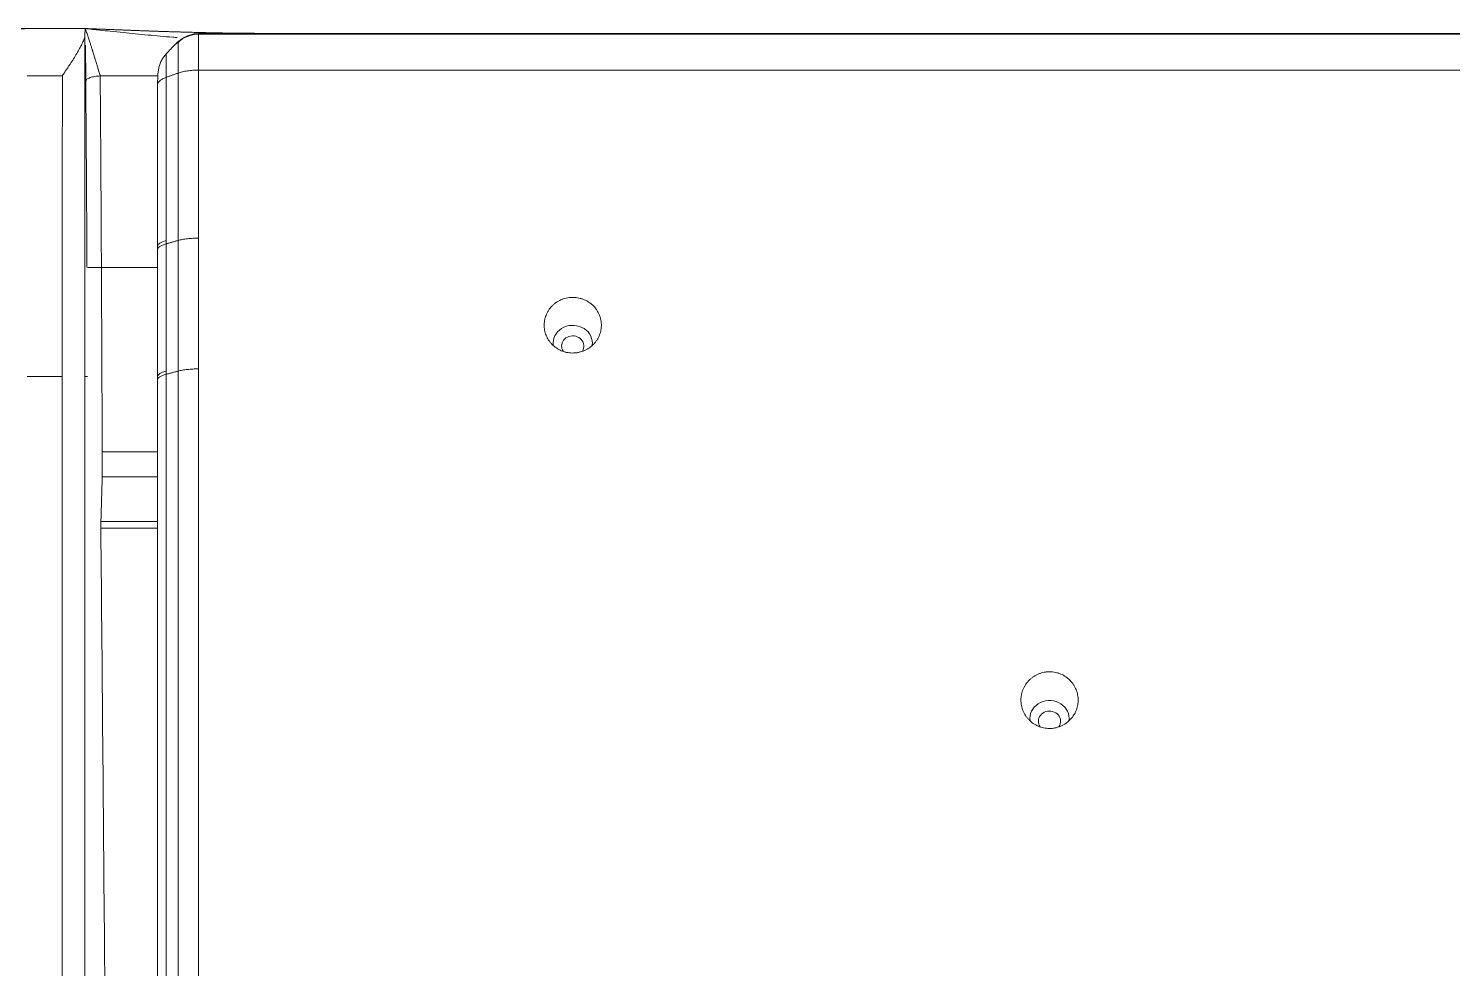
# Model space of a CAD drawing. Header units: inches. Extents: x 3778 to 56227, y -16914 to 35091.
# Drawn here: x 46683.88 to 46733.37, y -10582.26 to -10549.59 of the extents above; entities that cross this region are included whole.
import ezdxf

# ---------------------------------------------------------------- set-up
doc = ezdxf.new("R2010")
doc.units = ezdxf.units.IN
doc.header["$LTSCALE"] = 100
doc.header["$MEASUREMENT"] = 0
doc.layers.add('2-con', color=2, linetype='Continuous')
doc.layers.add('mark-B', color=2, linetype='Continuous', lineweight=20)

# ---------------------------------------------------------------- blocks, each defined once
blk = doc.blocks.new('무풍1way 일반')
at = {"layer": 'mark-B'}
for p, q in [((440.671, -483.278), (442.649, -483.278)), ((440.671, -483.278), (442.649, -483.278)), ((440.674, -483.05), (442.652, -483.05)), ((440.674, -483.05), (442.652, -483.05)), ((440.669, -484.828), (442.606, -484.828)), ((440.669, -484.828), (442.606, -484.828)), ((440.667, -485.705), (442.603, -485.705)), ((440.667, -485.705), (442.603, -485.705)), ((443.207, -488.316), (443.117, -488.317)), ((442.633, -492.112), (440.679, -492.112)), ((442.633, -492.112), (440.679, -492.112)), ((440.668, -498.766), (442.674, -498.766)), ((440.668, -498.766), (442.674, -498.766)), ((-439.258, -500.218), (439.258, -500.218)), ((-439.258, -500.239), (439.258, -500.239)), ((439.258, -500.239), (439.258, -500.218))]:
    blk.add_line(p, q, dxfattribs=at)
blk.add_arc((439.258, -499.235), 1.004, 270, 306.0871, dxfattribs=at)
for centre, major_axis, ratio, start_param, end_param in [((409.685, -476.432), (-0.681, 0), 0.913545, 0, 3.277172), ((409.685, -476.432), (-0.681, 0), 0.913545, 6.16037, 6.283185), ((409.685, -476.335), (0.387, 0), 0.913545, 2.57621, 6.283185), ((409.685, -476.335), (0.387, 0), 0.913545, 0, 0.5489), ((439.675, -488.316), (1.004, 0), 0.26578, 5.497792, 6.283185), ((426.253, -489.476), (-0.681, 0), 0.913545, 0, 3.26804), ((426.253, -489.476), (-0.681, 0), 0.913545, 6.166653, 6.283185), ((426.253, -489.379), (0.387, 0), 0.913545, 2.60948, 6.283185), ((426.253, -489.379), (0.387, 0), 0.913545, 0, 0.508544), ((442.633, -492.116), (-0.502, -0.002), 0.008728, 3.159061, 4.712346), ((442.633, -492.116), (-0.502, -0.002), 0.008728, 3.159061, 4.712346), ((439.675, -492.848), (1.004, 0), 0.280106, 5.497794, 6.283185), ((439.258, -499.235), (1.004, -0.022), 0.979035, 4.733442, 5.51856), ((439.258, -499.235), (-0.591, 0.811), 0.756295, 3.141594, 3.358834)]:
    blk.add_ellipse(centre, major_axis=major_axis, ratio=ratio, start_param=start_param, end_param=end_param, dxfattribs=at)
for points, degree, knots in [([(443.207, -488.316), (443.207, -486.237), (443.207, -484.153), (443.207, -481.017), (443.207, -479.971), (443.207, -477.875), (443.207, -476.826), (443.207, -473.674), (443.207, -471.568), (443.207, -468.403), (443.207, -467.347), (443.207, -465.76), (443.207, -465.231), (443.207, -464.173), (443.207, -463.643), (443.207, -462.053), (443.207, -460.993), (443.206, -459.401), (443.206, -458.87), (443.206, -457.809), (443.206, -457.278), (443.206, -454.624), (443.207, -452.499), (443.207, -448.248), (443.207, -446.122), (443.207, -441.866), (443.207, -439.738), (443.207, -437.608)], 3, [0, 0, 0, 0, 0.125, 0.125, 0.1875, 0.1875, 0.25, 0.25, 0.375, 0.375, 0.4375, 0.4375, 0.46875, 0.46875, 0.5, 0.5, 0.5625, 0.5625, 0.59375, 0.59375, 0.625, 0.625, 0.75, 0.75, 0.875, 0.875, 1, 1, 1, 1]), ([(443.207, -488.316), (443.207, -486.237), (443.207, -484.153), (443.207, -481.017), (443.207, -479.971), (443.207, -477.875), (443.207, -476.826), (443.207, -473.674), (443.207, -471.568), (443.207, -468.403), (443.207, -467.347), (443.207, -465.76), (443.207, -465.231), (443.207, -464.173), (443.207, -463.643), (443.207, -462.053), (443.207, -460.993), (443.206, -459.401), (443.206, -458.87), (443.206, -457.809), (443.206, -457.278), (443.206, -454.624), (443.207, -452.499), (443.207, -448.248), (443.207, -446.122), (443.207, -441.866), (443.207, -439.738), (443.207, -437.608)], 3, [0, 0, 0, 0, 0.125, 0.125, 0.1875, 0.1875, 0.25, 0.25, 0.375, 0.375, 0.4375, 0.4375, 0.46875, 0.46875, 0.5, 0.5, 0.5625, 0.5625, 0.59375, 0.59375, 0.625, 0.625, 0.75, 0.75, 0.875, 0.875, 1, 1, 1, 1]), ([(443.993, -437.76), (443.993, -442.006), (443.993, -446.249), (443.993, -452.606), (443.993, -454.724), (443.993, -457.37), (443.993, -457.899), (443.993, -458.957), (443.993, -459.486), (443.993, -461.073), (443.993, -462.13), (443.993, -463.715), (443.993, -464.243), (443.993, -465.299), (443.993, -465.826), (443.993, -467.408), (443.993, -468.461), (443.993, -471.617), (443.993, -473.717), (443.993, -476.859), (443.993, -477.905), (443.993, -479.995), (443.993, -481.038), (443.993, -484.164), (443.993, -486.243), (443.993, -488.316)], 3, [0, 0, 0, 0, 0.25, 0.25, 0.375, 0.375, 0.40625, 0.40625, 0.4375, 0.4375, 0.5, 0.5, 0.53125, 0.53125, 0.5625, 0.5625, 0.625, 0.625, 0.75, 0.75, 0.8125, 0.8125, 0.875, 0.875, 1, 1, 1, 1]), ([(443.993, -437.76), (443.993, -442.006), (443.993, -446.249), (443.993, -452.606), (443.993, -454.724), (443.993, -457.37), (443.993, -457.899), (443.993, -458.957), (443.993, -459.486), (443.993, -461.073), (443.993, -462.13), (443.993, -463.715), (443.993, -464.243), (443.993, -465.299), (443.993, -465.826), (443.993, -467.408), (443.993, -468.461), (443.993, -471.617), (443.993, -473.717), (443.993, -476.859), (443.993, -477.905), (443.993, -479.995), (443.993, -481.038), (443.993, -484.164), (443.993, -486.243), (443.993, -488.316)], 3, [0, 0, 0, 0, 0.25, 0.25, 0.375, 0.375, 0.40625, 0.40625, 0.4375, 0.4375, 0.5, 0.5, 0.53125, 0.53125, 0.5625, 0.5625, 0.625, 0.625, 0.75, 0.75, 0.8125, 0.8125, 0.875, 0.875, 1, 1, 1, 1]), ([(440.385, -488.395), (440.385, -486.153), (440.385, -483.905), (440.385, -479.395), (440.385, -477.134), (440.385, -472.601), (440.385, -470.329), (440.385, -466.913), (440.385, -465.773), (440.385, -463.49), (440.385, -462.347), (440.385, -461.203)], 3, [0, 0, 0, 0, 0.25, 0.25, 0.5, 0.5, 0.75, 0.75, 0.875, 0.875, 1, 1, 1, 1]), ([(440.679, -488.206), (440.679, -485.97), (440.679, -483.727), (440.679, -480.352), (440.679, -479.226), (440.679, -476.97), (440.679, -475.841), (440.679, -472.448), (440.679, -470.181), (440.679, -466.773), (440.679, -465.635), (440.679, -463.358), (440.679, -462.218), (440.679, -461.076)], 3, [0, 0, 0, 0, 0.25, 0.25, 0.375, 0.375, 0.5, 0.5, 0.75, 0.75, 0.875, 0.875, 1, 1, 1, 1]), ([(439.259, -488.583), (439.259, -486.336), (439.259, -484.083), (439.259, -480.693), (439.259, -479.562), (439.259, -477.296), (439.259, -475.027), (439.259, -472.752), (439.259, -470.475), (439.259, -469.335), (439.259, -465.911), (439.259, -463.623), (439.259, -461.33)], 3, [0, 0, 0, 0, 0.25, 0.25, 0.375, 0.375, 0.5, 0.625, 0.625, 0.75, 0.75, 1, 1, 1, 1]), ([(439.969, -461.278), (439.969, -463.568), (439.969, -465.854), (439.969, -469.275), (439.969, -470.414), (439.969, -472.689), (439.969, -474.962), (439.969, -477.228), (439.969, -479.492), (439.969, -480.622), (439.969, -484.009), (439.969, -486.26), (439.969, -488.505)], 3, [0, 0, 0, 0, 0.25, 0.25, 0.375, 0.375, 0.5, 0.625, 0.625, 0.75, 0.75, 1, 1, 1, 1]), ([(410.678, -477.029), (410.681, -477.094), (410.677, -477.158), (410.665, -477.237), (410.662, -477.253), (410.655, -477.285), (410.651, -477.3), (410.639, -477.347), (410.62, -477.407), (410.589, -477.481), (410.567, -477.524), (410.551, -477.552), (410.543, -477.567), (410.501, -477.635), (410.462, -477.687), (410.396, -477.758), (410.373, -477.781), (410.324, -477.824), (410.299, -477.844), (410.22, -477.902), (410.164, -477.934), (410.09, -477.969), (410.074, -477.975), (410.044, -477.988), (410.028, -477.993), (409.982, -478.009), (409.919, -478.028), (409.839, -478.043), (409.79, -478.049), (409.757, -478.051), (409.74, -478.053), (409.658, -478.056), (409.593, -478.052), (409.496, -478.037), (409.464, -478.03), (409.416, -478.017), (409.4, -478.013), (409.368, -478.003), (409.353, -477.998), (409.276, -477.969), (409.218, -477.941), (409.134, -477.89), (409.107, -477.871), (409.055, -477.832), (409.03, -477.811), (408.959, -477.746), (408.916, -477.697), (408.859, -477.619), (408.841, -477.591), (408.809, -477.536), (408.779, -477.479), (408.749, -477.405), (408.734, -477.359), (408.725, -477.328), (408.721, -477.313), (408.703, -477.235), (408.694, -477.172), (408.69, -477.076), (408.69, -477.044), (408.693, -476.996), (408.694, -476.98), (408.698, -476.948), (408.7, -476.932), (408.712, -476.853), (408.728, -476.792), (408.756, -476.716), (408.762, -476.701), (408.775, -476.671), (408.781, -476.657), (408.803, -476.613), (408.818, -476.585), (408.868, -476.503), (408.907, -476.451), (408.995, -476.355), (409.044, -476.312), (409.122, -476.255), (409.15, -476.237), (409.192, -476.212), (409.206, -476.204), (409.235, -476.189), (409.25, -476.182), (409.324, -476.147), (409.386, -476.126), (409.466, -476.107), (409.482, -476.103), (409.514, -476.097), (409.531, -476.094), (409.579, -476.088), (409.612, -476.085), (409.71, -476.081), (409.776, -476.085), (409.874, -476.1), (409.906, -476.107), (409.969, -476.123), (410.031, -476.143), (410.091, -476.168), (410.15, -476.197), (410.179, -476.213), (410.263, -476.264), (410.314, -476.303), (410.386, -476.369), (410.409, -476.392), (410.452, -476.441), (410.472, -476.466), (410.529, -476.544), (410.561, -476.599), (410.602, -476.687), (410.614, -476.717), (410.635, -476.778), (410.644, -476.809), (410.667, -476.901), (410.676, -476.965), (410.678, -477.029)], 3, [0, 0, 0, 0, 0.03125, 0.03125, 0.039062, 0.039062, 0.046875, 0.046875, 0.0625, 0.078125, 0.085937, 0.085937, 0.09375, 0.09375, 0.125, 0.125, 0.140625, 0.140625, 0.15625, 0.15625, 0.1875, 0.1875, 0.195312, 0.195312, 0.203125, 0.203125, 0.21875, 0.234375, 0.242187, 0.242187, 0.25, 0.25, 0.28125, 0.28125, 0.296875, 0.296875, 0.304687, 0.304687, 0.3125, 0.3125, 0.34375, 0.34375, 0.359375, 0.359375, 0.375, 0.375, 0.40625, 0.40625, 0.421875, 0.421875, 0.4375, 0.453125, 0.460937, 0.460937, 0.46875, 0.46875, 0.5, 0.5, 0.515625, 0.515625, 0.523437, 0.523437, 0.53125, 0.53125, 0.5625, 0.5625, 0.570313, 0.570313, 0.578125, 0.578125, 0.59375, 0.59375, 0.625, 0.625, 0.65625, 0.65625, 0.671875, 0.671875, 0.679688, 0.679688, 0.6875, 0.6875, 0.71875, 0.71875, 0.726563, 0.726563, 0.734375, 0.734375, 0.75, 0.75, 0.78125, 0.78125, 0.796875, 0.796875, 0.8125, 0.828125, 0.828125, 0.84375, 0.84375, 0.875, 0.875, 0.890625, 0.890625, 0.90625, 0.90625, 0.9375, 0.9375, 0.953125, 0.953125, 0.96875, 0.96875, 1, 1, 1, 1]), ([(442.649, -483.278), (442.65, -483.273), (442.65, -483.267), (442.651, -483.253), (442.652, -483.245), (442.652, -483.229), (442.652, -483.22), (442.653, -483.202), (442.653, -483.192), (442.653, -483.161), (442.653, -483.139), (442.653, -483.094), (442.652, -483.072), (442.652, -483.05)], 3, [0, 0, 0, 0, 0.125, 0.125, 0.25, 0.25, 0.375, 0.375, 0.5, 0.5, 0.75, 0.75, 1, 1, 1, 1]), ([(442.649, -483.278), (442.65, -483.273), (442.65, -483.267), (442.651, -483.253), (442.652, -483.245), (442.652, -483.229), (442.652, -483.22), (442.653, -483.202), (442.653, -483.192), (442.653, -483.161), (442.653, -483.139), (442.653, -483.094), (442.652, -483.072), (442.652, -483.05)], 3, [0, 0, 0, 0, 0.125, 0.125, 0.25, 0.25, 0.375, 0.375, 0.5, 0.5, 0.75, 0.75, 1, 1, 1, 1]), ([(442.603, -485.705), (442.603, -485.683), (442.603, -485.66), (442.603, -485.615), (442.603, -485.593), (442.603, -485.526), (442.603, -485.483), (442.603, -485.418), (442.603, -485.397), (442.603, -485.355), (442.603, -485.334), (442.603, -485.271), (442.603, -485.192), (442.603, -485.119), (442.604, -485.066), (442.604, -485.049), (442.604, -485.016), (442.604, -485), (442.604, -484.954), (442.605, -484.897), (442.605, -484.85), (442.606, -484.828)], 3, [0, 0, 0, 0, 0.0625, 0.0625, 0.125, 0.125, 0.25, 0.25, 0.3125, 0.3125, 0.375, 0.375, 0.5, 0.625, 0.625, 0.6875, 0.6875, 0.75, 0.75, 0.875, 1, 1, 1, 1]), ([(442.603, -485.705), (442.603, -485.683), (442.603, -485.66), (442.603, -485.615), (442.603, -485.593), (442.603, -485.526), (442.603, -485.483), (442.603, -485.418), (442.603, -485.397), (442.603, -485.355), (442.603, -485.334), (442.603, -485.271), (442.603, -485.192), (442.603, -485.119), (442.604, -485.066), (442.604, -485.049), (442.604, -485.016), (442.604, -485), (442.604, -484.954), (442.605, -484.897), (442.605, -484.85), (442.606, -484.828)], 3, [0, 0, 0, 0, 0.0625, 0.0625, 0.125, 0.125, 0.25, 0.25, 0.3125, 0.3125, 0.375, 0.375, 0.5, 0.625, 0.625, 0.6875, 0.6875, 0.75, 0.75, 0.875, 1, 1, 1, 1]), ([(440.385, -488.395), (440.431, -488.382), (440.473, -488.369), (440.546, -488.34), (440.577, -488.324), (440.628, -488.292), (440.647, -488.275), (440.673, -488.241), (440.679, -488.224), (440.679, -488.206)], 3, [0, 0, 0, 0, 0.25, 0.25, 0.5, 0.5, 0.75, 0.75, 1, 1, 1, 1]), ([(443.208, -500.15), (443.208, -499.511), (443.208, -498.871), (443.208, -497.08), (443.208, -495.928), (443.207, -494.642), (443.207, -494.511), (443.207, -493.372), (443.207, -492.363), (443.207, -490.342), (443.207, -489.327), (443.207, -488.316)], 3, [0, 0, 0, 0, 0.163025, 0.163025, 0.455764, 0.455764, 0.489083, 0.489083, 0.744529, 0.744529, 1, 1, 1, 1]), ([(443.208, -500.15), (443.208, -499.511), (443.208, -498.871), (443.208, -497.08), (443.208, -495.928), (443.207, -494.642), (443.207, -494.511), (443.207, -493.225), (443.207, -492.069), (443.207, -490.047), (443.207, -489.181), (443.207, -488.316)], 3, [0, 0, 0, 0, 0.163023, 0.163023, 0.455759, 0.455759, 0.489077, 0.489077, 0.781715, 0.781715, 1, 1, 1, 1]), ([(439.969, -488.505), (439.923, -488.517), (439.871, -488.528), (439.762, -488.548), (439.704, -488.556), (439.583, -488.569), (439.519, -488.574), (439.39, -488.581), (439.325, -488.583), (439.259, -488.583)], 3, [0, 0, 0, 0, 0.25, 0.25, 0.5, 0.5, 0.75, 0.75, 1, 1, 1, 1]), ([(427.246, -490.073), (427.248, -490.137), (427.244, -490.2), (427.231, -490.278), (427.227, -490.294), (427.221, -490.324), (427.217, -490.34), (427.204, -490.385), (427.184, -490.445), (427.152, -490.517), (427.129, -490.559), (427.114, -490.587), (427.105, -490.601), (427.062, -490.668), (427.023, -490.718), (426.956, -490.787), (426.933, -490.809), (426.883, -490.851), (426.858, -490.871), (426.779, -490.926), (426.722, -490.958), (426.648, -490.99), (426.633, -490.997), (426.602, -491.008), (426.587, -491.014), (426.54, -491.029), (426.477, -491.046), (426.397, -491.06), (426.348, -491.065), (426.316, -491.068), (426.299, -491.069), (426.217, -491.071), (426.152, -491.067), (426.056, -491.051), (426.024, -491.044), (425.976, -491.032), (425.96, -491.027), (425.929, -491.017), (425.914, -491.012), (425.837, -490.984), (425.779, -490.955), (425.71, -490.913), (425.697, -490.904), (425.67, -490.886), (425.656, -490.877), (425.618, -490.847), (425.593, -490.827), (425.522, -490.762), (425.48, -490.714), (425.433, -490.649), (425.423, -490.636), (425.406, -490.61), (425.398, -490.596), (425.374, -490.555), (425.344, -490.499), (425.315, -490.426), (425.301, -490.38), (425.292, -490.35), (425.288, -490.335), (425.27, -490.258), (425.261, -490.195), (425.258, -490.101), (425.259, -490.07), (425.262, -490.022), (425.264, -490.006), (425.268, -489.975), (425.27, -489.959), (425.283, -489.882), (425.3, -489.821), (425.334, -489.733), (425.347, -489.703), (425.376, -489.647), (425.407, -489.591), (425.444, -489.54), (425.484, -489.49), (425.505, -489.465), (425.572, -489.395), (425.621, -489.354), (425.7, -489.298), (425.727, -489.281), (425.77, -489.257), (425.784, -489.25), (425.813, -489.235), (425.828, -489.228), (425.903, -489.195), (425.964, -489.175), (426.044, -489.157), (426.06, -489.154), (426.092, -489.148), (426.108, -489.145), (426.157, -489.139), (426.19, -489.137), (426.288, -489.134), (426.353, -489.138), (426.434, -489.151), (426.45, -489.154), (426.482, -489.161), (426.498, -489.165), (426.545, -489.178), (426.607, -489.197), (426.682, -489.229), (426.725, -489.251), (426.754, -489.267), (426.768, -489.275), (426.837, -489.318), (426.888, -489.356), (426.959, -489.421), (426.981, -489.444), (427.025, -489.492), (427.045, -489.517), (427.101, -489.595), (427.133, -489.649), (427.173, -489.736), (427.185, -489.765), (427.205, -489.825), (427.214, -489.856), (427.236, -489.947), (427.244, -490.01), (427.246, -490.073)], 3, [0, 0, 0, 0, 0.03125, 0.03125, 0.039063, 0.039063, 0.046875, 0.046875, 0.0625, 0.078125, 0.085938, 0.085938, 0.09375, 0.09375, 0.125, 0.125, 0.140625, 0.140625, 0.15625, 0.15625, 0.1875, 0.1875, 0.195313, 0.195313, 0.203125, 0.203125, 0.21875, 0.234375, 0.242188, 0.242188, 0.25, 0.25, 0.28125, 0.28125, 0.296875, 0.296875, 0.304688, 0.304688, 0.3125, 0.3125, 0.34375, 0.34375, 0.351563, 0.351563, 0.359375, 0.359375, 0.375, 0.375, 0.40625, 0.40625, 0.414063, 0.414063, 0.421875, 0.421875, 0.4375, 0.453125, 0.460938, 0.460938, 0.46875, 0.46875, 0.5, 0.5, 0.515625, 0.515625, 0.523438, 0.523438, 0.53125, 0.53125, 0.5625, 0.5625, 0.578125, 0.578125, 0.59375, 0.609375, 0.609375, 0.625, 0.625, 0.65625, 0.65625, 0.671875, 0.671875, 0.679688, 0.679688, 0.6875, 0.6875, 0.71875, 0.71875, 0.726563, 0.726563, 0.734375, 0.734375, 0.75, 0.75, 0.78125, 0.78125, 0.789063, 0.789063, 0.796875, 0.796875, 0.8125, 0.828125, 0.835938, 0.835938, 0.84375, 0.84375, 0.875, 0.875, 0.890625, 0.890625, 0.90625, 0.90625, 0.9375, 0.9375, 0.953125, 0.953125, 0.96875, 0.96875, 1, 1, 1, 1]), ([(442.675, -498.766), (442.673, -498.491), (442.671, -498.215), (442.667, -497.663), (442.661, -496.834), (442.655, -496.003), (442.65, -495.17), (442.648, -494.892), (442.645, -494.336), (442.64, -493.503), (442.636, -492.668), (442.633, -492.112)], 3, [0, 0, 0, 0, 0.125, 0.125, 0.25, 0.5, 0.5, 0.625, 0.625, 0.75, 1, 1, 1, 1]), ([(442.675, -498.766), (442.673, -498.491), (442.671, -498.215), (442.667, -497.663), (442.661, -496.834), (442.655, -496.003), (442.65, -495.17), (442.648, -494.892), (442.645, -494.336), (442.64, -493.503), (442.636, -492.668), (442.633, -492.112)], 3, [0, 0, 0, 0, 0.125, 0.125, 0.25, 0.5, 0.5, 0.625, 0.625, 0.75, 1, 1, 1, 1]), ([(443.135, -492.114), (443.138, -492.656), (443.141, -493.197), (443.147, -494.28), (443.15, -494.821), (443.157, -495.902), (443.161, -496.442), (443.168, -497.519), (443.172, -498.057), (443.177, -498.593)], 3, [0, 0, 0, 0, 0.25, 0.25, 0.5, 0.5, 0.75, 0.75, 1, 1, 1, 1]), ([(440.385, -492.93), (440.431, -492.917), (440.473, -492.903), (440.546, -492.872), (440.577, -492.856), (440.628, -492.822), (440.647, -492.804), (440.672, -492.768), (440.679, -492.75), (440.679, -492.732)], 3, [0, 0, 0, 0, 0.25, 0.25, 0.5, 0.5, 0.75, 0.75, 1, 1, 1, 1]), ([(439.969, -493.047), (439.922, -493.06), (439.871, -493.071), (439.762, -493.092), (439.704, -493.1), (439.582, -493.114), (439.519, -493.12), (439.39, -493.127), (439.325, -493.129), (439.259, -493.129)], 3, [0, 0, 0, 0, 0.25, 0.25, 0.5, 0.5, 0.75, 0.75, 1, 1, 1, 1]), ([(440.679, -498.465), (440.679, -498.512), (440.679, -498.56), (440.678, -498.654), (440.677, -498.701), (440.672, -498.796), (440.669, -498.843), (440.658, -498.937), (440.643, -499.029), (440.618, -499.12), (440.595, -499.187), (440.586, -499.209), (440.568, -499.254), (440.558, -499.275), (440.526, -499.339), (440.502, -499.38), (440.448, -499.458), (440.418, -499.495), (440.384, -499.531)], 3, [0, 0, 0, 0, 0.125, 0.125, 0.25, 0.25, 0.375, 0.375, 0.5, 0.625, 0.625, 0.6875, 0.6875, 0.75, 0.75, 0.875, 0.875, 1, 1, 1, 1]), ([(440.384, -499.531), (440.384, -499.526), (440.384, -499.521), (440.385, -499.508), (440.385, -499.501), (440.385, -499.476), (440.385, -499.457), (440.385, -499.422), (440.385, -499.41), (440.385, -499.383), (440.385, -499.369), (440.385, -499.324), (440.384, -499.258), (440.384, -499.182), (440.384, -499.121), (440.384, -499.1), (440.385, -499.056), (440.385, -499.034), (440.385, -498.966), (440.385, -498.919), (440.385, -498.845), (440.385, -498.808), (440.385, -498.762), (440.385, -498.74), (440.385, -498.73), (440.385, -498.723), (440.385, -498.72), (440.385, -498.717)], 3, [0, 0, 0, 0, 0.0625, 0.0625, 0.125, 0.125, 0.25, 0.25, 0.3125, 0.3125, 0.375, 0.375, 0.5, 0.625, 0.625, 0.6875, 0.6875, 0.75, 0.75, 0.875, 0.875, 0.9375, 0.96875, 0.984375, 0.992187, 0.992187, 1, 1, 1, 1]), ([(440.679, -498.464), (440.679, -498.488), (440.672, -498.511), (440.647, -498.557), (440.627, -498.579), (440.577, -498.622), (440.546, -498.643), (440.473, -498.682), (440.431, -498.7), (440.385, -498.717)], 3, [0, 0, 0, 0, 0.25, 0.25, 0.5, 0.5, 0.75, 0.75, 1, 1, 1, 1]), ([(443.191, -500.418), (443.181, -500.387), (443.161, -500.327), (443.133, -500.241), (443.107, -500.159), (443.082, -500.084), (443.059, -500.013), (443.037, -499.947), (443.017, -499.886), (442.999, -499.828), (442.982, -499.775), (442.967, -499.726), (442.954, -499.682), (442.942, -499.644), (442.93, -499.605), (442.916, -499.563), (442.902, -499.516), (442.887, -499.468), (442.871, -499.419), (442.856, -499.37), (442.84, -499.319), (442.825, -499.268), (442.809, -499.216), (442.793, -499.163), (442.776, -499.109), (442.76, -499.054), (442.743, -498.999), (442.726, -498.942), (442.709, -498.885), (442.691, -498.826), (442.68, -498.787), (442.674, -498.767)], 3, [0, 0, 0, 0, 0.057021, 0.110717, 0.161089, 0.208137, 0.25186, 0.292396, 0.330524, 0.366166, 0.399114, 0.429158, 0.456088, 0.479696, 0.49979, 0.528045, 0.556678, 0.585697, 0.615111, 0.644924, 0.675142, 0.70577, 0.73681, 0.768264, 0.800133, 0.832418, 0.865117, 0.898229, 0.931749, 0.965675, 1, 1, 1, 1]), ([(442.689, -498.82), (442.687, -498.811), (442.681, -498.794), (442.676, -498.776), (442.674, -498.767)], 3, [0, 0, 0, 0, 0.498717, 1, 1, 1, 1]), ([(443.177, -498.593), (443.176, -498.603), (443.173, -498.613), (443.161, -498.632), (443.151, -498.643), (443.126, -498.662), (443.11, -498.672), (443.073, -498.691), (443.051, -498.7), (443.002, -498.716), (442.975, -498.724), (442.918, -498.737), (442.888, -498.743), (442.827, -498.753), (442.796, -498.757), (442.735, -498.763), (442.704, -498.765), (442.675, -498.767)], 3, [0, 0, 0, 0, 0.125, 0.125, 0.25, 0.25, 0.375, 0.375, 0.5, 0.5, 0.625, 0.625, 0.75, 0.75, 0.875, 0.875, 1, 1, 1, 1]), ([(443.177, -498.593), (443.176, -498.603), (443.173, -498.613), (443.161, -498.632), (443.151, -498.643), (443.126, -498.662), (443.11, -498.672), (443.073, -498.691), (443.051, -498.7), (443.002, -498.716), (442.975, -498.724), (442.918, -498.737), (442.888, -498.743), (442.827, -498.753), (442.796, -498.757), (442.735, -498.763), (442.704, -498.765), (442.675, -498.767)], 3, [0, 0, 0, 0, 0.125, 0.125, 0.25, 0.25, 0.375, 0.375, 0.5, 0.5, 0.625, 0.625, 0.75, 0.75, 0.875, 0.875, 1, 1, 1, 1]), ([(443.191, -500.418), (443.181, -500.387), (443.161, -500.327), (443.133, -500.241), (443.107, -500.159), (443.082, -500.084), (443.059, -500.013), (443.037, -499.947), (443.017, -499.886), (442.999, -499.828), (442.982, -499.775), (442.967, -499.726), (442.954, -499.682), (442.942, -499.644), (442.93, -499.606), (442.917, -499.565), (442.903, -499.521), (442.889, -499.476), (442.875, -499.43), (442.86, -499.383), (442.846, -499.336), (442.831, -499.288), (442.816, -499.239), (442.801, -499.189), (442.785, -499.139), (442.77, -499.088), (442.754, -499.036), (442.738, -498.983), (442.722, -498.929), (442.706, -498.875), (442.695, -498.838), (442.689, -498.82)], 3, [0, 0, 0, 0, 0.058816, 0.114203, 0.166161, 0.21469, 0.25979, 0.301601, 0.34093, 0.377694, 0.411679, 0.44267, 0.470447, 0.494799, 0.515526, 0.543041, 0.570904, 0.599122, 0.627701, 0.656647, 0.685965, 0.715657, 0.745729, 0.77618, 0.807014, 0.83823, 0.869827, 0.901806, 0.934163, 0.966895, 1, 1, 1, 1]), ([(443.177, -498.593), (443.177, -498.607), (443.177, -498.635), (443.177, -498.676), (443.177, -498.718), (443.178, -498.759), (443.178, -498.8), (443.178, -498.841), (443.178, -498.883), (443.179, -498.924), (443.179, -498.964), (443.179, -499.005), (443.179, -499.046), (443.18, -499.087), (443.18, -499.127), (443.18, -499.168), (443.18, -499.208), (443.181, -499.249), (443.181, -499.289), (443.181, -499.329), (443.182, -499.369), (443.182, -499.409), (443.182, -499.449), (443.183, -499.486), (443.183, -499.522), (443.183, -499.56), (443.184, -499.607), (443.184, -499.663), (443.185, -499.728), (443.185, -499.786), (443.185, -499.824), (443.186, -499.837)], 3, [0, 0, 0, 0, 0.033228, 0.06639, 0.099486, 0.132517, 0.165487, 0.198395, 0.231243, 0.264034, 0.296768, 0.329447, 0.362073, 0.394647, 0.42717, 0.459645, 0.492073, 0.524455, 0.556794, 0.58909, 0.621345, 0.653561, 0.68574, 0.717883, 0.742103, 0.773341, 0.811601, 0.856882, 0.909185, 0.96851, 1, 1, 1, 1]), ([(443.177, -498.593), (443.177, -498.606), (443.177, -498.631), (443.177, -498.669), (443.177, -498.707), (443.177, -498.745), (443.178, -498.782), (443.178, -498.807), (443.178, -498.82)], 3, [0, 0, 0, 0, 0.167418, 0.334528, 0.501334, 0.667844, 0.834064, 1, 1, 1, 1]), ([(443.178, -498.82), (443.178, -498.833), (443.178, -498.86), (443.178, -498.9), (443.179, -498.94), (443.179, -498.979), (443.179, -499.019), (443.179, -499.059), (443.18, -499.098), (443.18, -499.138), (443.18, -499.177), (443.18, -499.216), (443.181, -499.255), (443.181, -499.294), (443.181, -499.333), (443.182, -499.372), (443.182, -499.411), (443.182, -499.45), (443.183, -499.487), (443.183, -499.525), (443.183, -499.569), (443.184, -499.622), (443.184, -499.686), (443.185, -499.758), (443.185, -499.809), (443.186, -499.835)], 3, [0, 0, 0, 0, 0.039049, 0.078078, 0.11704, 0.155939, 0.194774, 0.233548, 0.272263, 0.31092, 0.349522, 0.388069, 0.426564, 0.465009, 0.503405, 0.541755, 0.580059, 0.61832, 0.656539, 0.689288, 0.732257, 0.785447, 0.84886, 0.922496, 1, 1, 1, 1]), ([(443.99, -498.776), (443.984, -498.785), (443.978, -498.793), (443.967, -498.811), (443.949, -498.836), (443.91, -498.896), (443.853, -498.98), (443.81, -499.046), (443.766, -499.112), (443.745, -499.145), (443.682, -499.241), (443.641, -499.304), (443.564, -499.427), (443.526, -499.487), (443.456, -499.603), (443.423, -499.66), (443.377, -499.743), (443.362, -499.77), (443.334, -499.824), (443.321, -499.85), (443.283, -499.927), (443.262, -499.975), (443.228, -500.067), (443.215, -500.11), (443.208, -500.15)], 3, [0, 0, 0, 0, 0.015625, 0.015625, 0.03125, 0.0625, 0.125, 0.1875, 0.1875, 0.25, 0.25, 0.375, 0.375, 0.5, 0.5, 0.625, 0.625, 0.6875, 0.6875, 0.75, 0.75, 0.875, 0.875, 1, 1, 1, 1]), ([(443.99, -498.776), (443.984, -498.785), (443.978, -498.793), (443.967, -498.811), (443.949, -498.836), (443.91, -498.896), (443.853, -498.98), (443.81, -499.046), (443.766, -499.112), (443.745, -499.145), (443.682, -499.241), (443.641, -499.304), (443.564, -499.427), (443.526, -499.487), (443.456, -499.603), (443.423, -499.66), (443.377, -499.743), (443.362, -499.77), (443.334, -499.824), (443.321, -499.85), (443.283, -499.927), (443.262, -499.975), (443.228, -500.067), (443.215, -500.11), (443.208, -500.15)], 3, [0, 0, 0, 0, 0.015625, 0.015625, 0.03125, 0.0625, 0.125, 0.1875, 0.1875, 0.25, 0.25, 0.375, 0.375, 0.5, 0.5, 0.625, 0.625, 0.6875, 0.6875, 0.75, 0.75, 0.875, 0.875, 1, 1, 1, 1]), ([(439.258, -500.218), (439.258, -500.2), (439.258, -500.178), (439.259, -500.124), (439.259, -500.093), (439.259, -500.038), (439.259, -500.009), (439.258, -499.977), (439.258, -499.955), (439.258, -499.943), (439.258, -499.886), (439.258, -499.786), (439.258, -499.67), (439.258, -499.578), (439.258, -499.546), (439.258, -499.497), (439.258, -499.48), (439.258, -499.447), (439.258, -499.43), (439.258, -499.344), (439.259, -499.273), (439.259, -499.163), (439.259, -499.125), (439.259, -499.049), (439.259, -499.01), (439.259, -498.971)], 3, [0, 0, 0, 0, 0.125, 0.125, 0.25, 0.25, 0.3125, 0.34375, 0.34375, 0.375, 0.375, 0.5, 0.625, 0.625, 0.6875, 0.6875, 0.71875, 0.71875, 0.75, 0.75, 0.875, 0.875, 0.9375, 0.9375, 1, 1, 1, 1]), ([(439.969, -498.865), (439.922, -498.882), (439.871, -498.897), (439.762, -498.923), (439.704, -498.935), (439.582, -498.953), (439.519, -498.96), (439.39, -498.97), (439.324, -498.973), (439.259, -498.973)], 3, [0, 0, 0, 0, 0.25, 0.25, 0.5, 0.5, 0.75, 0.75, 1, 1, 1, 1]), ([(439.969, -498.866), (439.969, -498.868), (439.969, -498.87), (439.969, -498.874), (439.969, -498.88), (439.969, -498.895), (439.969, -498.924), (439.969, -498.982), (439.969, -499.03), (439.969, -499.124), (439.968, -499.185), (439.968, -499.258), (439.968, -499.272), (439.968, -499.301), (439.968, -499.315), (439.968, -499.357), (439.968, -499.384), (439.968, -499.463), (439.968, -499.562), (439.968, -499.648), (439.968, -499.697), (439.968, -499.706), (439.968, -499.725), (439.969, -499.752), (439.969, -499.777), (439.969, -499.824), (439.969, -499.851), (439.968, -499.897), (439.968, -499.916), (439.968, -499.931)], 3, [0, 0, 0, 0, 0.003906, 0.003906, 0.007813, 0.015625, 0.03125, 0.0625, 0.125, 0.125, 0.25, 0.25, 0.28125, 0.28125, 0.3125, 0.3125, 0.375, 0.375, 0.5, 0.625, 0.625, 0.65625, 0.65625, 0.6875, 0.75, 0.75, 0.875, 0.875, 1, 1, 1, 1]), ([(443.19, -500.416), (442.614, -500.392), (442.325, -500.381), (441.845, -500.362), (441.459, -500.347), (440.998, -500.33), (440.594, -500.316), (440.141, -500.301), (439.728, -500.29), (438.805, -500.264), (437.997, -500.254), (437.552, -500.248), (437.131, -500.248), (437.037, -500.248), (436.729, -500.248), (436.637, -500.248), (436.451, -500.248), (432.803, -500.248), (422.416, -500.248), (401.641, -500.248), (360.092, -500.248), (276.994, -500.248), (221.595, -500.248), (221.531, -500.248), (0, -500.248), (-110.798, -500.248), (-276.994, -500.248), (-360.092, -500.248), (-401.641, -500.248), (-422.416, -500.248), (-432.803, -500.248), (-437.131, -500.248), (-437.997, -500.248), (-438.124, -500.248), (-438.213, -500.248), (-438.324, -500.248), (-438.64, -500.25), (-438.863, -500.253), (-439.279, -500.259), (-439.728, -500.271), (-440.14, -500.282), (-440.594, -500.299), (-440.997, -500.314), (-441.459, -500.334), (-441.844, -500.351), (-442.325, -500.374), (-442.613, -500.387), (-443.191, -500.416)], 2, [0, 0, 0, 0.000977, 0.000977, 0.001953, 0.001953, 0.00293, 0.00293, 0.003906, 0.003906, 0.005859, 0.005859, 0.006836, 0.006836, 0.007115, 0.007394, 0.007394, 0.007812, 0.015625, 0.03125, 0.0625, 0.125, 0.25, 0.25, 0.5, 0.5, 0.75, 0.875, 0.9375, 0.96875, 0.984375, 0.992188, 0.994141, 0.994141, 0.994385, 0.994385, 0.994629, 0.995117, 0.995117, 0.996094, 0.996094, 0.99707, 0.99707, 0.998047, 0.998047, 0.999023, 0.999023, 1, 1, 1]), ([(443.19, -500.416), (442.614, -500.392), (442.325, -500.381), (441.845, -500.362), (441.459, -500.347), (440.998, -500.33), (440.594, -500.316), (440.141, -500.301), (439.728, -500.29), (438.805, -500.264), (437.997, -500.254), (437.552, -500.248), (437.131, -500.248), (437.037, -500.248), (436.729, -500.248), (436.637, -500.248), (436.451, -500.248), (432.803, -500.248), (422.416, -500.248), (401.641, -500.248), (360.092, -500.248), (276.994, -500.248), (221.595, -500.248), (221.531, -500.248), (0, -500.248), (-110.798, -500.248), (-276.994, -500.248), (-360.092, -500.248), (-401.641, -500.248), (-422.416, -500.248), (-432.803, -500.248), (-437.131, -500.248), (-437.997, -500.248), (-438.124, -500.248), (-438.213, -500.248), (-438.324, -500.248), (-438.64, -500.25), (-438.863, -500.253), (-439.279, -500.259), (-439.728, -500.271), (-440.14, -500.282), (-440.594, -500.299), (-440.997, -500.314), (-441.459, -500.334), (-441.844, -500.351), (-442.325, -500.374), (-442.613, -500.387), (-443.191, -500.416)], 2, [0, 0, 0, 0.000977, 0.000977, 0.001953, 0.001953, 0.00293, 0.00293, 0.003906, 0.003906, 0.005859, 0.005859, 0.006836, 0.006836, 0.007115, 0.007394, 0.007394, 0.007812, 0.015625, 0.03125, 0.0625, 0.125, 0.25, 0.25, 0.5, 0.5, 0.75, 0.875, 0.9375, 0.96875, 0.984375, 0.992188, 0.994141, 0.994141, 0.994385, 0.994385, 0.994629, 0.995117, 0.995117, 0.996094, 0.996094, 0.99707, 0.99707, 0.998047, 0.998047, 0.999023, 0.999023, 1, 1, 1]), ([(439.997, -500.101), (440.048, -500.106), (440.247, -500.121), (440.586, -500.15), (441.022, -500.19), (441.447, -500.231), (441.885, -500.275), (442.294, -500.318), (442.734, -500.364), (443.023, -500.395), (443.191, -500.413)], 3, [0, 0, 0, 0, 0.048256, 0.186775, 0.317637, 0.457622, 0.585617, 0.728739, 0.841767, 1, 1, 1, 1]), ([(439.997, -500.101), (440.048, -500.106), (440.247, -500.121), (440.586, -500.15), (441.022, -500.19), (441.447, -500.231), (441.885, -500.275), (442.294, -500.318), (442.734, -500.364), (443.023, -500.395), (443.191, -500.413)], 3, [0, 0, 0, 0, 0.048256, 0.186775, 0.317637, 0.457622, 0.585617, 0.728739, 0.841767, 1, 1, 1, 1]), ([(443.191, -500.417), (443.192, -500.416), (443.194, -500.409), (443.197, -500.386), (443.199, -500.368), (443.201, -500.335), (443.202, -500.322), (443.203, -500.302), (443.203, -500.295), (443.204, -500.279), (443.204, -500.271), (443.206, -500.23), (443.207, -500.193), (443.208, -500.15)], 3, [0, 0, 0, 0, 0.25, 0.25, 0.5, 0.5, 0.625, 0.625, 0.6875, 0.6875, 0.75, 0.75, 1, 1, 1, 1]), ([(443.191, -500.417), (443.192, -500.416), (443.194, -500.409), (443.197, -500.386), (443.199, -500.368), (443.201, -500.335), (443.202, -500.322), (443.203, -500.302), (443.203, -500.295), (443.204, -500.279), (443.204, -500.271), (443.206, -500.23), (443.207, -500.193), (443.208, -500.15)], 3, [0, 0, 0, 0, 0.25, 0.25, 0.5, 0.5, 0.625, 0.625, 0.6875, 0.6875, 0.75, 0.75, 1, 1, 1, 1]), ([(445.715, -500.409), (445.341, -500.41), (444.967, -500.412), (444.125, -500.414), (443.658, -500.416), (443.191, -500.417)], 3, [0, 0, 0, 0, 0.444862, 0.444862, 1, 1, 1, 1])]:
    blk.add_open_spline(points, degree=degree, knots=knots, dxfattribs=at)
for points, degree in [([(442.652, -483.05), (442.604, -477.728), (442.558, -472.406), (442.515, -467.083)], 3), ([(442.652, -483.05), (442.604, -477.728), (442.558, -472.406), (442.515, -467.083)], 3), ([(442.606, -484.828), (442.62, -484.311), (442.635, -483.795), (442.649, -483.278)], 3), ([(442.606, -484.828), (442.62, -484.311), (442.635, -483.795), (442.649, -483.278)], 3), ([(442.615, -488.315), (442.611, -487.445), (442.607, -486.575), (442.603, -485.705)], 3), ([(442.615, -488.315), (442.611, -487.445), (442.607, -486.575), (442.603, -485.705)], 3), ([(440.385, -488.395), (439.969, -488.505)], 1), ([(440.385, -488.505), (440.385, -488.468), (440.385, -488.431), (440.385, -488.395)], 3), ([(440.679, -488.206), (440.679, -488.243), (440.679, -488.28), (440.679, -488.316)], 3), ([(440.679, -488.316), (440.679, -489.791), (440.679, -491.263), (440.679, -492.732)], 3), ([(442.633, -492.112), (442.627, -490.846), (442.621, -489.581), (442.615, -488.315)], 3), ([(442.633, -492.112), (442.627, -490.846), (442.621, -489.581), (442.615, -488.315)], 3), ([(443.993, -488.316), (443.993, -491.821), (443.992, -495.307), (443.99, -498.776)], 3), ([(443.993, -488.316), (443.993, -491.821), (443.992, -495.307), (443.99, -498.776)], 3), ([(445.215, -488.316), (444.807, -488.316), (444.4, -488.316), (443.993, -488.316)], 3), ([(445.215, -488.316), (444.807, -488.316), (444.4, -488.316), (443.993, -488.316)], 3), ([(439.259, -493.129), (439.259, -491.617), (439.259, -490.101), (439.259, -488.583)], 3), ([(439.969, -488.505), (439.969, -490.022), (439.969, -491.536), (439.969, -493.047)], 3), ([(440.385, -492.93), (440.385, -491.458), (440.385, -489.983), (440.385, -488.505)], 3), ([(440.679, -492.732), (440.679, -492.77), (440.679, -492.809), (440.679, -492.848)], 3), ([(440.679, -492.848), (440.679, -494.725), (440.679, -496.598), (440.679, -498.465)], 3), ([(439.259, -498.973), (439.259, -497.03), (439.259, -495.082), (439.259, -493.129)], 3), ([(440.385, -492.93), (439.969, -493.047)], 1), ([(439.969, -493.047), (439.969, -494.992), (439.969, -496.933), (439.969, -498.867)], 3), ([(440.385, -493.047), (440.385, -493.008), (440.385, -492.969), (440.385, -492.93)], 3), ([(440.385, -498.718), (440.385, -496.833), (440.385, -494.942), (440.385, -493.047)], 3), ([(440.384, -498.717), (439.968, -498.866)], 1), ([(443.99, -498.776), (444.398, -498.775), (444.806, -498.773), (445.215, -498.772)], 3), ([(443.99, -498.776), (444.398, -498.775), (444.806, -498.773), (445.215, -498.772)], 3), ([(439.259, -498.971), (292.839, -498.971), (146.42, -498.971), (0, -498.971)], 3), ([(440.384, -499.531), (440.277, -499.645), (440.169, -499.758), (440.059, -499.87)], 3), ([(439.849, -500.029), (439.953, -499.991), (440.037, -499.889)], 2), ([(440.059, -499.87), (440.032, -499.892), (440.002, -499.912), (439.968, -499.931)], 3), ([(443.191, -500.417), (443.191, -500.417), (443.191, -500.418), (443.191, -500.418)], 3), ([(443.191, -500.417), (443.191, -500.417), (443.191, -500.418), (443.191, -500.418)], 3), ([(447.725, -500.418), (446.213, -500.418), (444.702, -500.418), (443.191, -500.418)], 3), ([(447.725, -500.418), (446.213, -500.418), (444.702, -500.418), (443.191, -500.418)], 3)]:
    blk.add_open_spline(points, degree=degree, dxfattribs=at)
blk = doc.blocks.new('dpdjzjs')
at = {"layer": 'mark-B', "rotation": 180}
blk.add_blockref('무풍1way 일반', (183099.915, 90780.439), dxfattribs=at)

msp = doc.modelspace()

# ---------------------------------------------------------------- block references
at = {"layer": '2-con'}
msp.add_blockref('dpdjzjs', (-135970.865, -101830.442), dxfattribs=at)

doc.saveas('drawing.dxf')
